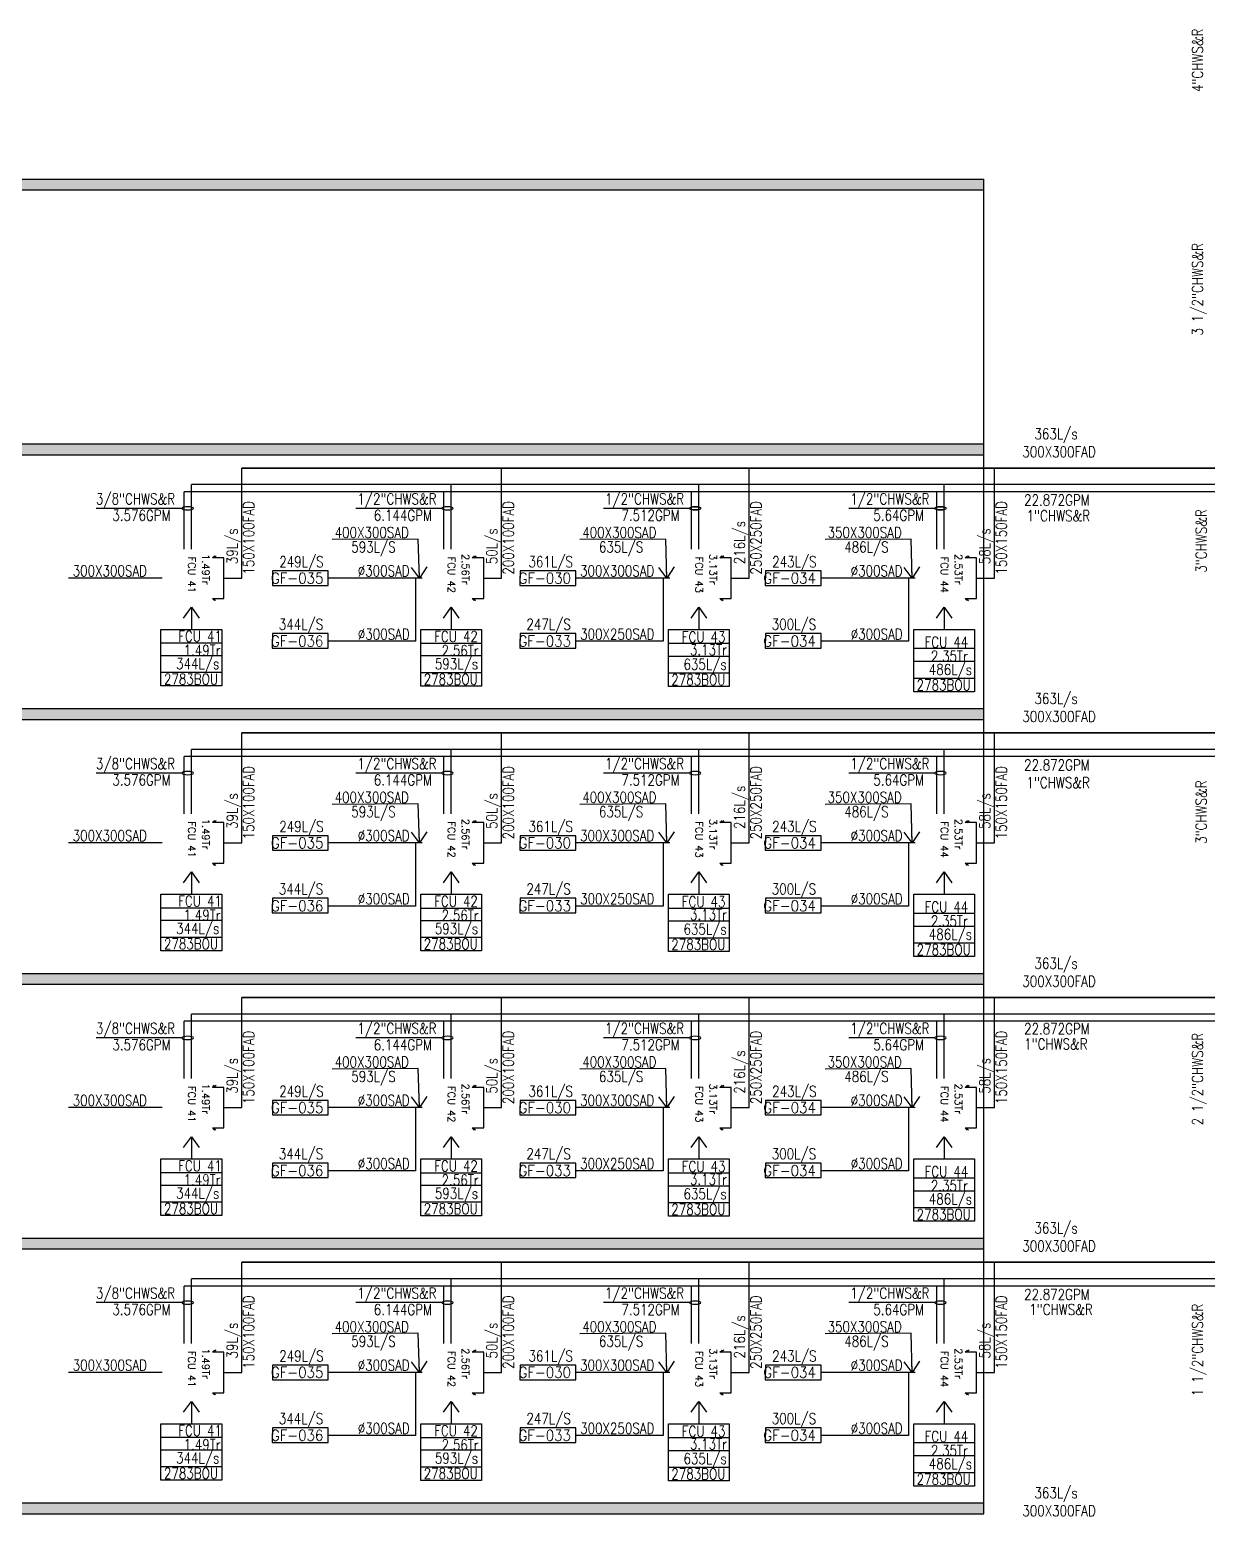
# Model space of a CAD drawing. Header units: millimetres. Extents: x -1288794 to 2153086, y -2701644 to -1428868.
# Drawn here: x 1737927 to 1754159, y -1508270 to -1487777 of the extents above; entities that cross this region are included whole.
import ezdxf

# ---------------------------------------------------------------- set-up
doc = ezdxf.new("R2010")
doc.units = ezdxf.units.MM
doc.header["$LTSCALE"] = 100
for name, color, linetype in [('A-ANNO-TEXT', 8, 'Continuous'), ('A-WALL-FULL', 8, 'Continuous'), ('AC-CHILLED WATER TEXT', 41, 'Continuous'), ('AC-CHR', 60, 'Continuous'), ('AC-CHS', 30, 'Continuous'), ('AC-FAD', 6, 'Continuous'), ('AC-FAD TEXT', 6, 'Continuous'), ('AC-HLTEXT', 100, 'Continuous'), ('AC-SAD', 3, 'Continuous'), ('AC-SAD TEXT', 3, 'Continuous')]:
    doc.layers.add(name, color=color, linetype=linetype)
doc.styles.add('ROMAND', font='romand')
doc.styles.add('ROMANS', font='romans.shx', dxfattribs={"width": 0.8})
doc.styles.add('SIMPLEX', font='simplex.shx', dxfattribs={"width": 0.8})
doc.dimstyles.new('100 of DIM2', dxfattribs={"dimscale": 0, "dimtxt": 200, "dimasz": 150, "dimexe": 75, "dimexo": 200, "dimgap": 75, "dimtad": 1, "dimdec": 0, "dimrnd": 5, "dimzin": 0, "dimdsep": 46, "dimtxsty": 'ROMANS', "dimblk": 'ARCHTICK', "dimcen": 100, "dimclrd": 94, "dimclre": 94, "dimclrt": 2, "dimadec": 0, "dimazin": 0, "dimtfac": 1, "dimtdec": 0, "dimtofl": 0, "dimtmove": 2, "dimatfit": 3, "dimldrblk": 'OPEN90', "dimfxl": 75, "dimtolj": 1, "dimtzin": 0, "dimarcsym": 0})

# ---------------------------------------------------------------- blocks, each defined once
blk = doc.blocks.new('_ArchTick')
at = {"color": 0, "linetype": 'ByBlock', "const_width": 0.15}
blk.add_lwpolyline([(-0.5, -0.5), (0.5, 0.5)], dxfattribs=at)
blk = doc.blocks.new('A$C14952670')
at = {"layer": 'AC-FAD', "linetype": 'ByBlock'}
for p, q in [((29, 136), (0, 105)), ((30, 159), (1, 128)), ((30, 0), (30, 159)), ((589, 0), (30, 0)), ((589, 159), (589, 0)), ((589, 159), (619, 129)), ((589, 144), (619, 114))]:
    blk.add_line(p, q, dxfattribs=at)

msp = doc.modelspace()

# ---------------------------------------------------------------- hatches: boundary and pattern name
at = {"layer": 'A-WALL-FULL', "true_color": 0xf26722}
h = msp.add_hatch(dxfattribs=at)
h.set_pattern_fill('AR-CONC', color=30)
h.set_pattern_definition([(50, (0, 25700), (182.184669, -15.939086), [19.05, -209.55]), (355, (0, 25700), (-35.243421, 191.056845), [15.24, -167.640584]), (100.451445, (15.18, 25698.67), (146.941247, 175.117752), [16.190009, -178.090245]), (46.1842, (0, 25750.8), (271.07904, -42.042328), [28.575, -314.325]), (96.635558, (22.6, 25747.3), (237.404134, 247.426125), [24.285023, -267.135608]), (351.184151, (0, 25750.8), (237.404134, 247.426125), [22.859967, -251.459732]), (21, (25.4, 25738.1), (151.614391, -102.265198), [19.05, -209.55]), (326, (25.4, 25738.1), (61.802028, 184.187966), [15.24, -167.64]), (71.451445, (38.03, 25729.58), (213.416419, 81.922769), [16.190009, -178.089938]), (37.5, (0, 25700), (3.0886033, 84.5550389), [0, -165.608, 0, -170.18, 0, -168.275]), (7.5, (0, 25700), (66.8196625, 100.1805748), [0, -97.028, 0, -161.798, 0, -64.135]), (327.5, (-56.64, 25700), (135.5905952, -5.728744), [0, -63.5, 0, -198.12, 0, -262.89]), (317.5, (-82.04, 25700), (148.1291814, 25.426491), [0, -82.55, 0, -131.572, 0, -186.69])])
h.paths.add_polyline_path([(1751078, -1489835.5), (1723660.6, -1489835.5), (1723660.6, -1489985.5), (1751078, -1489985.5)])
h = msp.add_hatch(dxfattribs=at)
h.set_pattern_fill('AR-CONC', color=30)
h.set_pattern_definition([(50, (0, 22050), (182.184669, -15.939086), [19.05, -209.55]), (355, (0, 22050), (-35.243421, 191.056845), [15.24, -167.640584]), (100.451445, (15.18, 22048.67), (146.941247, 175.117752), [16.190009, -178.090245]), (46.1842, (0, 22100.8), (271.07904, -42.042328), [28.575, -314.325]), (96.635558, (22.6, 22097.3), (237.404134, 247.426125), [24.285023, -267.135608]), (351.184151, (0, 22100.8), (237.404134, 247.426125), [22.859967, -251.459732]), (21, (25.4, 22088.1), (151.614391, -102.265198), [19.05, -209.55]), (326, (25.4, 22088.1), (61.802028, 184.187966), [15.24, -167.64]), (71.451445, (38.03, 22079.58), (213.416419, 81.922769), [16.190009, -178.089938]), (37.5, (0, 22050), (3.0886033, 84.5550389), [0, -165.608, 0, -170.18, 0, -168.275]), (7.5, (0, 22050), (66.8196625, 100.1805748), [0, -97.028, 0, -161.798, 0, -64.135]), (327.5, (-56.64, 22050), (135.5905952, -5.728744), [0, -63.5, 0, -198.12, 0, -262.89]), (317.5, (-82.04, 22050), (148.1291814, 25.426491), [0, -82.55, 0, -131.572, 0, -186.69])])
h.paths.add_polyline_path([(1718990.8, -1493635.5), (1718990.8, -1493485.5), (1704697.8, -1493485.5), (1704697.8, -1493635.5)])
h.paths.add_polyline_path([(1751078, -1493635.5), (1751078, -1493485.5), (1723660.6, -1493485.5), (1723660.6, -1493635.5)])
h.paths.add_polyline_path([(1755218.3, -1493485.5), (1755218.3, -1493635.5), (1770296.5, -1493635.5), (1770296.5, -1493485.5)])
h = msp.add_hatch(dxfattribs=at)
h.set_pattern_fill('AR-CONC', color=30)
h.set_pattern_definition([(50, (0, 18400), (182.184669, -15.939086), [19.05, -209.55]), (355, (0, 18400), (-35.243421, 191.056845), [15.24, -167.640584]), (100.451445, (15.18, 18398.67), (146.941247, 175.117752), [16.190009, -178.090245]), (46.1842, (0, 18450.8), (271.07904, -42.042328), [28.575, -314.325]), (96.635558, (22.6, 18447.3), (237.404134, 247.426125), [24.285023, -267.135608]), (351.184151, (0, 18450.8), (237.404134, 247.426125), [22.859967, -251.459732]), (21, (25.4, 18438.1), (151.614391, -102.265198), [19.05, -209.55]), (326, (25.4, 18438.1), (61.802028, 184.187966), [15.24, -167.64]), (71.451445, (38.03, 18429.58), (213.416419, 81.922769), [16.190009, -178.089938]), (37.5, (0, 18400), (3.0886033, 84.5550389), [0, -165.608, 0, -170.18, 0, -168.275]), (7.5, (0, 18400), (66.8196625, 100.1805748), [0, -97.028, 0, -161.798, 0, -64.135]), (327.5, (-56.64, 18400), (135.5905952, -5.728744), [0, -63.5, 0, -198.12, 0, -262.89]), (317.5, (-82.04, 18400), (148.1291814, 25.426491), [0, -82.55, 0, -131.572, 0, -186.69])])
h.paths.add_polyline_path([(1718990.8, -1497285.5), (1718990.8, -1497135.5), (1704697.8, -1497135.5), (1704697.8, -1497285.5)])
h.paths.add_polyline_path([(1755218.3, -1497135.5), (1755218.3, -1497285.5), (1770296.5, -1497285.5), (1770296.5, -1497135.5)])
h.paths.add_polyline_path([(1751078, -1497285.5), (1751078, -1497135.5), (1723660.6, -1497135.5), (1723660.6, -1497285.5)])
h = msp.add_hatch(dxfattribs=at)
h.set_pattern_fill('AR-CONC', color=30)
h.set_pattern_definition([(50, (0, 14750), (182.184669, -15.939086), [19.05, -209.55]), (355, (0, 14750), (-35.243421, 191.056845), [15.24, -167.640584]), (100.451445, (15.18, 14748.67), (146.941247, 175.117752), [16.190009, -178.090245]), (46.1842, (0, 14800.8), (271.07904, -42.042328), [28.575, -314.325]), (96.635558, (22.6, 14797.3), (237.404134, 247.426125), [24.285023, -267.135608]), (351.184151, (0, 14800.8), (237.404134, 247.426125), [22.859967, -251.459732]), (21, (25.4, 14788.1), (151.614391, -102.265198), [19.05, -209.55]), (326, (25.4, 14788.1), (61.802028, 184.187966), [15.24, -167.64]), (71.451445, (38.03, 14779.58), (213.416419, 81.922769), [16.190009, -178.089938]), (37.5, (0, 14750), (3.0886033, 84.5550389), [0, -165.608, 0, -170.18, 0, -168.275]), (7.5, (0, 14750), (66.8196625, 100.1805748), [0, -97.028, 0, -161.798, 0, -64.135]), (327.5, (-56.64, 14750), (135.5905952, -5.728744), [0, -63.5, 0, -198.12, 0, -262.89]), (317.5, (-82.04, 14750), (148.1291814, 25.426491), [0, -82.55, 0, -131.572, 0, -186.69])])
h.paths.add_polyline_path([(1718990.8, -1500935.5), (1718990.8, -1500785.5), (1704697.8, -1500785.5), (1704697.8, -1500935.5)])
h.paths.add_polyline_path([(1755218.3, -1500785.5), (1755218.3, -1500935.5), (1770296.5, -1500935.5), (1770296.5, -1500785.5)])
h.paths.add_polyline_path([(1751078, -1500935.5), (1751078, -1500785.5), (1723660.6, -1500785.5), (1723660.6, -1500935.5)])
h = msp.add_hatch(dxfattribs=at)
h.set_pattern_fill('AR-CONC', color=30)
h.set_pattern_definition([(50, (0, 11100), (182.184669, -15.939086), [19.05, -209.55]), (355, (0, 11100), (-35.243421, 191.056845), [15.24, -167.640584]), (100.451445, (15.18, 11098.67), (146.941247, 175.117752), [16.190009, -178.090245]), (46.1842, (0, 11150.8), (271.07904, -42.042328), [28.575, -314.325]), (96.635558, (22.6, 11147.3), (237.404134, 247.426125), [24.285023, -267.135608]), (351.184151, (0, 11150.8), (237.404134, 247.426125), [22.859967, -251.459732]), (21, (25.4, 11138.1), (151.614391, -102.265198), [19.05, -209.55]), (326, (25.4, 11138.1), (61.802028, 184.187966), [15.24, -167.64]), (71.451445, (38.03, 11129.58), (213.416419, 81.922769), [16.190009, -178.089938]), (37.5, (0, 11100), (3.0886033, 84.5550389), [0, -165.608, 0, -170.18, 0, -168.275]), (7.5, (0, 11100), (66.8196625, 100.1805748), [0, -97.028, 0, -161.798, 0, -64.135]), (327.5, (-56.64, 11100), (135.5905952, -5.728744), [0, -63.5, 0, -198.12, 0, -262.89]), (317.5, (-82.04, 11100), (148.1291814, 25.426491), [0, -82.55, 0, -131.572, 0, -186.69])])
h.paths.add_polyline_path([(1718990.8, -1504585.5), (1718990.8, -1504435.5), (1704697.8, -1504435.5), (1704697.8, -1504585.5)])
h.paths.add_polyline_path([(1755218.3, -1504435.5), (1755218.3, -1504585.5), (1770296.5, -1504585.5), (1770296.5, -1504435.5)])
h.paths.add_polyline_path([(1751078, -1504585.5), (1751078, -1504435.5), (1723660.6, -1504435.5), (1723660.6, -1504585.5)])
h = msp.add_hatch(dxfattribs=at)
h.set_pattern_fill('AR-CONC', color=30)
h.set_pattern_definition([(50, (0, 7450), (182.184669, -15.939086), [19.05, -209.55]), (355, (0, 7450), (-35.243421, 191.056845), [15.24, -167.640584]), (100.451445, (15.18, 7448.67), (146.941247, 175.117752), [16.190009, -178.090245]), (46.1842, (0, 7500.8), (271.07904, -42.042328), [28.575, -314.325]), (96.635558, (22.6, 7497.3), (237.404134, 247.426125), [24.285023, -267.135608]), (351.184151, (0, 7500.8), (237.404134, 247.426125), [22.859967, -251.459732]), (21, (25.4, 7488.1), (151.614391, -102.265198), [19.05, -209.55]), (326, (25.4, 7488.1), (61.802028, 184.187966), [15.24, -167.64]), (71.451445, (38.03, 7479.58), (213.416419, 81.922769), [16.190009, -178.089938]), (37.5, (0, 7450), (3.0886033, 84.5550389), [0, -165.608, 0, -170.18, 0, -168.275]), (7.5, (0, 7450), (66.8196625, 100.1805748), [0, -97.028, 0, -161.798, 0, -64.135]), (327.5, (-56.64, 7450), (135.5905952, -5.728744), [0, -63.5, 0, -198.12, 0, -262.89]), (317.5, (-82.04, 7450), (148.1291814, 25.426491), [0, -82.55, 0, -131.572, 0, -186.69])])
h.paths.add_polyline_path([(1718990.8, -1508235.5), (1718990.8, -1508085.5), (1704697.8, -1508085.5), (1704697.8, -1508235.5)])
h.paths.add_polyline_path([(1755218.3, -1508085.5), (1755218.3, -1508235.5), (1770296.5, -1508235.5), (1770296.5, -1508085.5)])
h.paths.add_polyline_path([(1751078, -1508235.5), (1751078, -1508085.5), (1723660.6, -1508085.5), (1723660.6, -1508235.5)])

# ---------------------------------------------------------------- linework, layer by layer
at = {"layer": 'A-ANNO-TEXT'}
for points in [[(1742042.3, -1495237.9), (1741272.8, -1495237.9), (1741271.5, -1495438.2), (1742041.1, -1495438.2)], [(1745455.6, -1495237.9), (1744686, -1495237.9), (1744684.7, -1495438.2), (1745454.3, -1495438.2)], [(1748837.4, -1495237.9), (1748067.8, -1495237.9), (1748066.5, -1495438.2), (1748836.1, -1495438.2)], [(1742041.7, -1496101.1), (1741272.2, -1496101.1), (1741270.9, -1496301.5), (1742040.5, -1496301.5)], [(1745455, -1496101.1), (1744685.4, -1496101.1), (1744684.1, -1496301.5), (1745453.7, -1496301.5)], [(1748836.8, -1496101.1), (1748067.2, -1496101.1), (1748065.9, -1496301.5), (1748835.5, -1496301.5)], [(1742042.3, -1498887.9), (1741272.8, -1498887.9), (1741271.5, -1499088.2), (1742041.1, -1499088.2)], [(1745455.6, -1498887.9), (1744686, -1498887.9), (1744684.7, -1499088.2), (1745454.3, -1499088.2)], [(1748837.4, -1498887.9), (1748067.8, -1498887.9), (1748066.5, -1499088.2), (1748836.1, -1499088.2)], [(1742041.7, -1499751.1), (1741272.2, -1499751.1), (1741270.9, -1499951.5), (1742040.5, -1499951.5)], [(1745455, -1499751.1), (1744685.4, -1499751.1), (1744684.1, -1499951.5), (1745453.7, -1499951.5)], [(1748836.8, -1499751.1), (1748067.2, -1499751.1), (1748065.9, -1499951.5), (1748835.5, -1499951.5)], [(1742042.3, -1502537.9), (1741272.8, -1502537.9), (1741271.5, -1502738.2), (1742041.1, -1502738.2)], [(1745455.6, -1502537.9), (1744686, -1502537.9), (1744684.7, -1502738.2), (1745454.3, -1502738.2)], [(1748837.4, -1502537.9), (1748067.8, -1502537.9), (1748066.5, -1502738.2), (1748836.1, -1502738.2)], [(1742041.7, -1503401.1), (1741272.2, -1503401.1), (1741270.9, -1503601.5), (1742040.5, -1503601.5)], [(1745455, -1503401.1), (1744685.4, -1503401.1), (1744684.1, -1503601.5), (1745453.7, -1503601.5)], [(1748836.8, -1503401.1), (1748067.2, -1503401.1), (1748065.9, -1503601.5), (1748835.5, -1503601.5)], [(1742042.3, -1506187.9), (1741272.8, -1506187.9), (1741271.5, -1506388.2), (1742041.1, -1506388.2)], [(1745455.6, -1506187.9), (1744686, -1506187.9), (1744684.7, -1506388.2), (1745454.3, -1506388.2)], [(1748837.4, -1506187.9), (1748067.8, -1506187.9), (1748066.5, -1506388.2), (1748836.1, -1506388.2)], [(1742041.7, -1507051.1), (1741272.2, -1507051.1), (1741270.9, -1507251.5), (1742040.5, -1507251.5)], [(1745455, -1507051.1), (1744685.4, -1507051.1), (1744684.1, -1507251.5), (1745453.7, -1507251.5)], [(1748836.8, -1507051.1), (1748067.2, -1507051.1), (1748065.9, -1507251.5), (1748835.5, -1507251.5)]]:
    msp.add_lwpolyline(points, close=True, dxfattribs=at)
at = {"layer": 'A-WALL-FULL'}
for p, q in [((1723660.6, -1489835.5), (1751078, -1489835.5)), ((1751078, -1508235.5), (1751078, -1489835.5)), ((1723660.6, -1489985.5), (1751078, -1489985.5)), ((1723660.6, -1493485.5), (1751078, -1493485.5)), ((1723660.6, -1493635.5), (1751078, -1493635.5)), ((1723660.6, -1497135.5), (1751078, -1497135.5)), ((1723660.6, -1497285.5), (1751078, -1497285.5)), ((1723660.6, -1500785.5), (1751078, -1500785.5)), ((1723660.6, -1500935.5), (1751078, -1500935.5)), ((1723660.6, -1504435.5), (1751078, -1504435.5)), ((1723660.6, -1504585.5), (1751078, -1504585.5)), ((1723660.6, -1508085.5), (1751078, -1508085.5)), ((1723660.6, -1508235.5), (1751078, -1508235.5))]:
    msp.add_line(p, q, dxfattribs=at)
at = {"layer": 'AC-CHILLED WATER TEXT'}
for p, q in [((1740025.5, -1494375.3), (1738843.7, -1494375.3)), ((1743606.3, -1494375.3), (1742424.4, -1494375.3)), ((1747019.5, -1494375.3), (1745837.7, -1494375.3)), ((1750401.3, -1494375.3), (1749219.5, -1494375.3)), ((1740025.5, -1498025.3), (1738843.7, -1498025.3)), ((1743606.3, -1498025.3), (1742424.4, -1498025.3)), ((1747019.5, -1498025.3), (1745837.7, -1498025.3)), ((1750401.3, -1498025.3), (1749219.5, -1498025.3)), ((1740025.5, -1501675.3), (1738843.7, -1501675.3)), ((1743606.3, -1501675.3), (1742424.4, -1501675.3)), ((1747019.5, -1501675.3), (1745837.7, -1501675.3)), ((1750401.3, -1501675.3), (1749219.5, -1501675.3)), ((1740025.5, -1505325.3), (1738843.7, -1505325.3)), ((1743606.3, -1505325.3), (1742424.4, -1505325.3)), ((1747019.5, -1505325.3), (1745837.7, -1505325.3)), ((1750401.3, -1505325.3), (1749219.5, -1505325.3))]:
    msp.add_line(p, q, dxfattribs=at)
at = {"layer": 'AC-CHILLED WATER TEXT', "extrusion": (0, 0, -1)}
for centre in [(1740105.1, -1494375.3), (1743685.8, -1494375.3), (1747099.1, -1494375.3), (1750480.9, -1494375.3), (1740105.1, -1498025.3), (1743685.8, -1498025.3), (1747099.1, -1498025.3), (1750480.9, -1498025.3), (1740105.1, -1501675.3), (1743685.8, -1501675.3), (1747099.1, -1501675.3), (1750480.9, -1501675.3), (1740105.1, -1505325.3), (1743685.8, -1505325.3), (1747099.1, -1505325.3), (1750480.9, -1505325.3)]:
    msp.add_ellipse(centre, major_axis=(-79.6, 0), ratio=0.2791271, dxfattribs=at)
for centre, start_param, end_param in [((1747099.1, -1494375.3), 0, 0.885579), ((1747099.1, -1494375.3), 5.3976064, 6.2831853), ((1747099.1, -1494375.3), 0.885579, 2.2442932), ((1747099.1, -1494375.3), 4.0388921, 5.3976064), ((1747099.1, -1494375.3), 2.2442932, 4.0388921), ((1750480.9, -1494375.3), 0, 0.885579), ((1750480.9, -1494375.3), 5.3976064, 6.2831853), ((1750480.9, -1494375.3), 0.885579, 2.2442932), ((1750480.9, -1494375.3), 4.0388921, 5.3976064), ((1750480.9, -1494375.3), 2.2442932, 4.0388921)]:
    msp.add_ellipse(centre, major_axis=(-79.6, 0), ratio=0.2791271, start_param=start_param, end_param=end_param, dxfattribs=at)
at = {"layer": 'AC-CHR'}
for p, q in [((1768502.1, -1494146.8), (1740054.7, -1494146.8)), ((1740054.7, -1494937.2), (1740054.7, -1494146.8)), ((1743635.5, -1494937.2), (1743635.5, -1494146.8)), ((1747048.7, -1494937.2), (1747048.7, -1494146.8)), ((1750430.5, -1494937.2), (1750430.5, -1494146.8)), ((1768502.1, -1497796.8), (1740054.7, -1497796.8)), ((1740054.7, -1498587.2), (1740054.7, -1497796.8)), ((1743635.5, -1498587.2), (1743635.5, -1497796.8)), ((1747048.7, -1498587.2), (1747048.7, -1497796.8)), ((1750430.5, -1498587.2), (1750430.5, -1497796.8)), ((1768502.1, -1501446.8), (1740054.7, -1501446.8)), ((1740054.7, -1502237.2), (1740054.7, -1501446.8)), ((1743635.5, -1502237.2), (1743635.5, -1501446.8)), ((1747048.7, -1502237.2), (1747048.7, -1501446.8)), ((1750430.5, -1502237.2), (1750430.5, -1501446.8)), ((1768502.1, -1505096.8), (1740054.7, -1505096.8)), ((1740054.7, -1505887.2), (1740054.7, -1505096.8)), ((1743635.5, -1505887.2), (1743635.5, -1505096.8)), ((1747048.7, -1505887.2), (1747048.7, -1505096.8)), ((1750430.5, -1505887.2), (1750430.5, -1505096.8))]:
    msp.add_line(p, q, dxfattribs=at)
at = {"layer": 'AC-CHS'}
for p, q in [((1768602.1, -1494048.1), (1740154.7, -1494048.1)), ((1740154.7, -1494937.2), (1740154.7, -1494048.1)), ((1743735.5, -1494937.2), (1743735.5, -1494048.1)), ((1747148.7, -1494937.2), (1747148.7, -1494048.1)), ((1750530.5, -1494937.2), (1750530.5, -1494048.1)), ((1768602.1, -1497698.1), (1740154.7, -1497698.1)), ((1740154.7, -1498587.2), (1740154.7, -1497698.1)), ((1743735.5, -1498587.2), (1743735.5, -1497698.1)), ((1747148.7, -1498587.2), (1747148.7, -1497698.1)), ((1750530.5, -1498587.2), (1750530.5, -1497698.1)), ((1768602.1, -1501348.1), (1740154.7, -1501348.1)), ((1740154.7, -1502237.2), (1740154.7, -1501348.1)), ((1743735.5, -1502237.2), (1743735.5, -1501348.1)), ((1747148.7, -1502237.2), (1747148.7, -1501348.1)), ((1750530.5, -1502237.2), (1750530.5, -1501348.1)), ((1768602.1, -1504998.1), (1740154.7, -1504998.1)), ((1740154.7, -1505887.2), (1740154.7, -1504998.1)), ((1743735.5, -1505887.2), (1743735.5, -1504998.1)), ((1747148.7, -1505887.2), (1747148.7, -1504998.1)), ((1750530.5, -1505887.2), (1750530.5, -1504998.1))]:
    msp.add_line(p, q, dxfattribs=at)
at = {"layer": 'AC-FAD'}
for p, q in [((1754843.3, -1493819.5), (1740849.2, -1493819.5)), ((1740849.2, -1495337.2), (1740849.2, -1493819.5)), ((1740849.2, -1493819.5), (1754343.3, -1493819.5)), ((1744430, -1495337.2), (1744430, -1493819.5)), ((1747843.2, -1495337.2), (1747843.2, -1493819.5)), ((1751225, -1495337.2), (1751225, -1493819.5)), ((1740604, -1495337.2), (1740849.2, -1495337.2)), ((1744184.7, -1495337.2), (1744430, -1495337.2)), ((1747598, -1495337.2), (1747843.2, -1495337.2)), ((1750979.8, -1495337.2), (1751225, -1495337.2)), ((1754843.3, -1497469.5), (1740849.2, -1497469.5)), ((1740849.2, -1498987.2), (1740849.2, -1497469.5)), ((1740849.2, -1497469.5), (1754393.3, -1497469.5)), ((1744430, -1498987.2), (1744430, -1497469.5)), ((1747843.2, -1498987.2), (1747843.2, -1497469.5)), ((1751225, -1498987.2), (1751225, -1497469.5)), ((1740604, -1498987.2), (1740849.2, -1498987.2)), ((1744184.7, -1498987.2), (1744430, -1498987.2)), ((1747598, -1498987.2), (1747843.2, -1498987.2)), ((1750979.8, -1498987.2), (1751225, -1498987.2)), ((1754843.3, -1501119.5), (1740849.2, -1501119.5)), ((1740849.2, -1502637.2), (1740849.2, -1501119.5)), ((1740849.2, -1501119.5), (1754443.3, -1501119.5)), ((1744430, -1502637.2), (1744430, -1501119.5)), ((1747843.2, -1502637.2), (1747843.2, -1501119.5)), ((1751225, -1502637.2), (1751225, -1501119.5)), ((1740604, -1502637.2), (1740849.2, -1502637.2)), ((1744184.7, -1502637.2), (1744430, -1502637.2)), ((1747598, -1502637.2), (1747843.2, -1502637.2)), ((1750979.8, -1502637.2), (1751225, -1502637.2)), ((1754843.3, -1504769.5), (1740849.2, -1504769.5)), ((1740849.2, -1506287.2), (1740849.2, -1504769.5)), ((1740849.2, -1504769.5), (1754513.3, -1504769.5)), ((1744430, -1506287.2), (1744430, -1504769.5)), ((1747843.2, -1506287.2), (1747843.2, -1504769.5)), ((1751225, -1506287.2), (1751225, -1504769.5)), ((1740604, -1506287.2), (1740849.2, -1506287.2)), ((1744184.7, -1506287.2), (1744430, -1506287.2)), ((1747598, -1506287.2), (1747843.2, -1506287.2)), ((1750979.8, -1506287.2), (1751225, -1506287.2))]:
    msp.add_line(p, q, dxfattribs=at)
at = {"layer": 'AC-FAD', "linetype": 'ByBlock'}
for p, q in [((1747438.8, -1495057.8), (1747469.7, -1495028.7)), ((1747438.8, -1495057.8), (1747469.7, -1495028.7)), ((1747438.8, -1495057.8), (1747469.7, -1495028.7)), ((1747438.8, -1495057.8), (1747469.7, -1495028.7)), ((1747438.8, -1495057.8), (1747469.7, -1495028.7)), ((1747438.8, -1495057.8), (1747469.7, -1495028.7)), ((1747438.8, -1495057.8), (1747469.7, -1495028.7)), ((1747598, -1495057.8), (1747438.8, -1495057.8)), ((1747598, -1495057.8), (1747438.8, -1495057.8)), ((1747598, -1495057.8), (1747438.8, -1495057.8)), ((1747598, -1495057.8), (1747438.8, -1495057.8)), ((1747598, -1495057.8), (1747438.8, -1495057.8)), ((1747598, -1495057.8), (1747438.8, -1495057.8)), ((1747598, -1495057.8), (1747438.8, -1495057.8)), ((1747461.7, -1495056.8), (1747492.7, -1495027.7)), ((1747461.7, -1495056.8), (1747492.7, -1495027.7)), ((1747461.7, -1495056.8), (1747492.7, -1495027.7)), ((1747461.7, -1495056.8), (1747492.7, -1495027.7)), ((1747461.7, -1495056.8), (1747492.7, -1495027.7)), ((1747461.7, -1495056.8), (1747492.7, -1495027.7)), ((1747461.7, -1495056.8), (1747492.7, -1495027.7)), ((1747598, -1495616.7), (1747598, -1495057.8)), ((1747598, -1495616.7), (1747598, -1495057.8)), ((1747598, -1495616.7), (1747598, -1495057.8)), ((1747598, -1495616.7), (1747598, -1495057.8)), ((1747598, -1495616.7), (1747598, -1495057.8)), ((1747598, -1495616.7), (1747598, -1495057.8)), ((1747598, -1495616.7), (1747598, -1495057.8)), ((1747438.8, -1495616.7), (1747598, -1495616.7)), ((1747438.8, -1495616.7), (1747468.8, -1495646.7)), ((1747438.8, -1495616.7), (1747598, -1495616.7)), ((1747438.8, -1495616.7), (1747468.8, -1495646.7)), ((1747438.8, -1495616.7), (1747598, -1495616.7)), ((1747438.8, -1495616.7), (1747468.8, -1495646.7)), ((1747438.8, -1495616.7), (1747598, -1495616.7)), ((1747438.8, -1495616.7), (1747468.8, -1495646.7)), ((1747438.8, -1495616.7), (1747598, -1495616.7)), ((1747438.8, -1495616.7), (1747468.8, -1495646.7)), ((1747438.8, -1495616.7), (1747598, -1495616.7)), ((1747438.8, -1495616.7), (1747468.8, -1495646.7)), ((1747438.8, -1495616.7), (1747598, -1495616.7)), ((1747438.8, -1495616.7), (1747468.8, -1495646.7)), ((1747453.8, -1495616.7), (1747483.8, -1495646.7)), ((1747453.8, -1495616.7), (1747483.8, -1495646.7)), ((1747453.8, -1495616.7), (1747483.8, -1495646.7)), ((1747453.8, -1495616.7), (1747483.8, -1495646.7)), ((1747453.8, -1495616.7), (1747483.8, -1495646.7)), ((1747453.8, -1495616.7), (1747483.8, -1495646.7)), ((1747453.8, -1495616.7), (1747483.8, -1495646.7))]:
    msp.add_line(p, q, dxfattribs=at)
at = {"layer": 'AC-SAD'}
for p, q in [((1739754.7, -1495337.2), (1738460.9, -1495337.2)), ((1743335.5, -1495337.2), (1742041.7, -1495337.2)), ((1743244, -1495337.2), (1743244, -1496207.8)), ((1746748.7, -1495337.2), (1745454.9, -1495337.2)), ((1746657.3, -1495337.2), (1746657.3, -1496207.8)), ((1750130.5, -1495337.2), (1748836.7, -1495337.2)), ((1750039.1, -1495337.2), (1750039.1, -1496207.8)), ((1743244, -1496207.8), (1742041.1, -1496207.8)), ((1746657.3, -1496207.8), (1745454.3, -1496207.8)), ((1750039.1, -1496207.8), (1748836.1, -1496207.8)), ((1739754.7, -1498987.2), (1738460.9, -1498987.2)), ((1743335.5, -1498987.2), (1742041.7, -1498987.2)), ((1743244, -1498987.2), (1743244, -1499857.8)), ((1746748.7, -1498987.2), (1745454.9, -1498987.2)), ((1746657.3, -1498987.2), (1746657.3, -1499857.8)), ((1750130.5, -1498987.2), (1748836.7, -1498987.2)), ((1750039.1, -1498987.2), (1750039.1, -1499857.8)), ((1743244, -1499857.8), (1742041.1, -1499857.8)), ((1746657.3, -1499857.8), (1745454.3, -1499857.8)), ((1750039.1, -1499857.8), (1748836.1, -1499857.8)), ((1739754.7, -1502637.2), (1738460.9, -1502637.2)), ((1743335.5, -1502637.2), (1742041.7, -1502637.2)), ((1743244, -1502637.2), (1743244, -1503507.8)), ((1746748.7, -1502637.2), (1745454.9, -1502637.2)), ((1746657.3, -1502637.2), (1746657.3, -1503507.8)), ((1750130.5, -1502637.2), (1748836.7, -1502637.2)), ((1750039.1, -1502637.2), (1750039.1, -1503507.8)), ((1743244, -1503507.8), (1742041.1, -1503507.8)), ((1746657.3, -1503507.8), (1745454.3, -1503507.8)), ((1750039.1, -1503507.8), (1748836.1, -1503507.8)), ((1739754.7, -1506287.2), (1738460.9, -1506287.2)), ((1743335.5, -1506287.2), (1742041.7, -1506287.2)), ((1743244, -1506287.2), (1743244, -1507157.8)), ((1746748.7, -1506287.2), (1745454.9, -1506287.2)), ((1746657.3, -1506287.2), (1746657.3, -1507157.8)), ((1750130.5, -1506287.2), (1748836.7, -1506287.2)), ((1750039.1, -1506287.2), (1750039.1, -1507157.8)), ((1743244, -1507157.8), (1742041.1, -1507157.8)), ((1746657.3, -1507157.8), (1745454.3, -1507157.8)), ((1750039.1, -1507157.8), (1748836.1, -1507157.8))]:
    msp.add_line(p, q, dxfattribs=at)
at = {"layer": 'AC-SAD TEXT'}
for p, q in [((1740573.3, -1496234.8), (1739736.2, -1496234.8)), ((1744154, -1496239.5), (1743316.9, -1496239.5)), ((1747567.3, -1496240.1), (1746730.2, -1496240.1)), ((1740573.3, -1496408.5), (1739736.2, -1496408.5)), ((1744154, -1496410.6), (1743316.9, -1496410.6)), ((1747567.3, -1496417.4), (1746730.2, -1496417.4)), ((1750949.1, -1496308.9), (1750112, -1496308.9)), ((1740573.3, -1496639.7), (1739736.2, -1496639.7)), ((1744154, -1496641.8), (1743316.9, -1496641.8)), ((1747567.3, -1496648.6), (1746730.2, -1496648.6)), ((1750949.1, -1496488.7), (1750112, -1496488.7)), ((1750949.1, -1496719.9), (1750112, -1496719.9)), ((1740573.3, -1499884.8), (1739736.2, -1499884.8)), ((1744154, -1499889.5), (1743316.9, -1499889.5)), ((1747567.3, -1499890.1), (1746730.2, -1499890.1)), ((1740573.3, -1500058.5), (1739736.2, -1500058.5)), ((1744154, -1500060.6), (1743316.9, -1500060.6)), ((1747567.3, -1500067.4), (1746730.2, -1500067.4)), ((1750949.1, -1499958.9), (1750112, -1499958.9)), ((1750949.1, -1500138.7), (1750112, -1500138.7)), ((1740573.3, -1500289.7), (1739736.2, -1500289.7)), ((1744154, -1500291.8), (1743316.9, -1500291.8)), ((1747567.3, -1500298.6), (1746730.2, -1500298.6)), ((1750949.1, -1500369.9), (1750112, -1500369.9)), ((1740573.3, -1503534.8), (1739736.2, -1503534.8)), ((1744154, -1503539.5), (1743316.9, -1503539.5)), ((1747567.3, -1503540.1), (1746730.2, -1503540.1)), ((1750949.1, -1503608.9), (1750112, -1503608.9)), ((1740573.3, -1503708.5), (1739736.2, -1503708.5)), ((1744154, -1503710.6), (1743316.9, -1503710.6)), ((1747567.3, -1503717.4), (1746730.2, -1503717.4)), ((1750949.1, -1503788.7), (1750112, -1503788.7)), ((1740573.3, -1503939.7), (1739736.2, -1503939.7)), ((1744154, -1503941.8), (1743316.9, -1503941.8)), ((1747567.3, -1503948.6), (1746730.2, -1503948.6)), ((1750949.1, -1504019.9), (1750112, -1504019.9)), ((1740573.3, -1507184.8), (1739736.2, -1507184.8)), ((1744154, -1507189.5), (1743316.9, -1507189.5)), ((1747567.3, -1507190.1), (1746730.2, -1507190.1)), ((1750949.1, -1507258.9), (1750112, -1507258.9)), ((1740573.3, -1507358.5), (1739736.2, -1507358.5)), ((1744154, -1507360.6), (1743316.9, -1507360.6)), ((1747567.3, -1507367.4), (1746730.2, -1507367.4)), ((1750949.1, -1507438.7), (1750112, -1507438.7)), ((1740573.3, -1507589.7), (1739736.2, -1507589.7)), ((1744154, -1507591.8), (1743316.9, -1507591.8)), ((1747567.3, -1507598.6), (1746730.2, -1507598.6)), ((1750949.1, -1507669.9), (1750112, -1507669.9))]:
    msp.add_line(p, q, dxfattribs=at)
for points in [[(1740573.3, -1496824.2), (1739736.2, -1496824.2), (1739736.2, -1496044.9), (1740573.3, -1496044.9)], [(1744154, -1496826.3), (1743316.9, -1496826.3), (1743316.9, -1496044.9), (1744154, -1496044.9)], [(1747567.3, -1496833.1), (1746730.2, -1496833.1), (1746730.2, -1496044.9), (1747567.3, -1496044.9)], [(1750949.1, -1496904.4), (1750112, -1496904.4), (1750112, -1496044.9), (1750949.1, -1496044.9)], [(1740573.3, -1500474.2), (1739736.2, -1500474.2), (1739736.2, -1499694.9), (1740573.3, -1499694.9)], [(1744154, -1500476.3), (1743316.9, -1500476.3), (1743316.9, -1499694.9), (1744154, -1499694.9)], [(1747567.3, -1500483.1), (1746730.2, -1500483.1), (1746730.2, -1499694.9), (1747567.3, -1499694.9)], [(1750949.1, -1500554.4), (1750112, -1500554.4), (1750112, -1499694.9), (1750949.1, -1499694.9)], [(1740573.3, -1504124.2), (1739736.2, -1504124.2), (1739736.2, -1503344.9), (1740573.3, -1503344.9)], [(1744154, -1504126.3), (1743316.9, -1504126.3), (1743316.9, -1503344.9), (1744154, -1503344.9)], [(1747567.3, -1504133.1), (1746730.2, -1504133.1), (1746730.2, -1503344.9), (1747567.3, -1503344.9)], [(1750949.1, -1504204.4), (1750112, -1504204.4), (1750112, -1503344.9), (1750949.1, -1503344.9)], [(1740573.3, -1507774.2), (1739736.2, -1507774.2), (1739736.2, -1506994.9), (1740573.3, -1506994.9)], [(1744154, -1507776.3), (1743316.9, -1507776.3), (1743316.9, -1506994.9), (1744154, -1506994.9)], [(1747567.3, -1507783.1), (1746730.2, -1507783.1), (1746730.2, -1506994.9), (1747567.3, -1506994.9)], [(1750949.1, -1507854.4), (1750112, -1507854.4), (1750112, -1506994.9), (1750949.1, -1506994.9)]]:
    msp.add_lwpolyline(points, close=True, dxfattribs=at)

# ---------------------------------------------------------------- block references
at = {"layer": 'AC-FAD', "xscale": -1, "rotation": 90}
for p in [(1740604, -1495027.7), (1744184.7, -1495027.7), (1747598, -1495027.7), (1750979.8, -1495027.7), (1740604, -1498677.7), (1744184.7, -1498677.7), (1747598, -1498677.7), (1750979.8, -1498677.7), (1740604, -1502327.7), (1744184.7, -1502327.7), (1747598, -1502327.7), (1750979.8, -1502327.7), (1740604, -1505977.7), (1744184.7, -1505977.7), (1747598, -1505977.7), (1750979.8, -1505977.7)]:
    msp.add_blockref('A$C14952670', p, dxfattribs=at)

# ---------------------------------------------------------------- texts
at = {"layer": 'A-ANNO-TEXT', "style": 'ROMANS', "width": 0.9}
for s, p in [('GF-035', (1741251.8, -1495412.2)), ('GF-030', (1744665, -1495412.2)), ('GF-034', (1748040.4, -1495412.2)), ('GF-036', (1741251, -1496280)), ('GF-033', (1744664.2, -1496280)), ('GF-034', (1748039.6, -1496280)), ('GF-035', (1741251.8, -1499062.2)), ('GF-030', (1744665, -1499062.2)), ('GF-034', (1748040.4, -1499062.2)), ('GF-036', (1741251, -1499930)), ('GF-033', (1744664.2, -1499930)), ('GF-034', (1748039.6, -1499930)), ('GF-035', (1741251.8, -1502712.2)), ('GF-030', (1744665, -1502712.2)), ('GF-034', (1748040.4, -1502712.2)), ('GF-036', (1741251, -1503580)), ('GF-033', (1744664.2, -1503580)), ('GF-034', (1748039.6, -1503580)), ('GF-035', (1741251.8, -1506362.2)), ('GF-030', (1744665, -1506362.2)), ('GF-034', (1748040.4, -1506362.2)), ('GF-036', (1741251, -1507230)), ('GF-033', (1744664.2, -1507230)), ('GF-034', (1748039.6, -1507230))]:
    msp.add_text(s, height=150, rotation=360, dxfattribs=at).set_placement(p)
at = {"layer": 'AC-CHILLED WATER TEXT', "style": 'SIMPLEX', "width": 0.8}
for s, p in [('4"CHWS&R', (1754099.4, -1488635.6)), ('3 1/2"CHWS&R', (1754099.4, -1491993.3)), ('3"CHWS&R', (1754149.4, -1495261.9)), ('3"CHWS&R', (1754149.4, -1499000.8)), ('2 1/2"CHWS&R', (1754099.4, -1502882)), ('1 1/2"CHWS&R', (1754099.4, -1506615.6))]:
    msp.add_text(s, height=150, rotation=90, dxfattribs=at).set_placement(p)
for s, p in [('3/8"CHWS&R', (1738839.9, -1494319.8)), ('1/2"CHWS&R', (1742443.5, -1494319.8)), ('1/2"CHWS&R', (1745856.7, -1494319.8)), ('1/2"CHWS&R', (1749238.5, -1494319.8)), ('22.872GPM', (1751634.1, -1494336.2)), ('3.576GPM', (1739065.9, -1494545.8)), ('6.144GPM', (1742669.5, -1494545.8)), ('7.512GPM', (1746082.8, -1494545.8)), ('5.64GPM', (1749556, -1494545.8)), ('1"CHWS&R', (1751669.4, -1494552.3)), ('3/8"CHWS&R', (1738839.9, -1497969.8)), ('1/2"CHWS&R', (1742443.5, -1497969.8)), ('1/2"CHWS&R', (1745856.7, -1497969.8)), ('1/2"CHWS&R', (1749238.5, -1497969.8)), ('22.872GPM', (1751634.1, -1497987.8)), ('3.576GPM', (1739065.9, -1498195.8)), ('6.144GPM', (1742669.5, -1498195.8)), ('7.512GPM', (1746082.8, -1498195.8)), ('5.64GPM', (1749556, -1498195.8)), ('1"CHWS&R', (1751666.4, -1498231.2)), ('3/8"CHWS&R', (1738839.9, -1501619.8)), ('1/2"CHWS&R', (1742443.5, -1501619.8)), ('1/2"CHWS&R', (1745856.7, -1501619.8)), ('1/2"CHWS&R', (1749238.5, -1501619.8)), ('22.872GPM', (1751634.1, -1501624.4)), ('3.576GPM', (1739065.9, -1501845.8)), ('6.144GPM', (1742669.5, -1501845.8)), ('7.512GPM', (1746082.8, -1501845.8)), ('5.64GPM', (1749556, -1501845.8)), ('1"CHWS&R', (1751635.5, -1501834.2)), ('3/8"CHWS&R', (1738839.9, -1505269.8)), ('1/2"CHWS&R', (1742443.5, -1505269.8)), ('1/2"CHWS&R', (1745856.7, -1505269.8)), ('1/2"CHWS&R', (1749238.5, -1505269.8)), ('22.872GPM', (1751634.1, -1505287.7)), ('3.576GPM', (1739065.9, -1505495.8)), ('6.144GPM', (1742669.5, -1505495.8)), ('7.512GPM', (1746082.8, -1505495.8)), ('5.64GPM', (1749556, -1505495.8)), ('1"CHWS&R', (1751706, -1505494.6))]:
    msp.add_text(s, height=150, dxfattribs=at).set_placement(p)
at = {"layer": 'AC-FAD TEXT', "style": 'SIMPLEX', "width": 0.8}
for s, p in [('363L/s', (1751777, -1493422.1)), ('300X300FAD', (1751609.7, -1493670.5)), ('363L/s', (1751777, -1497072.1)), ('300X300FAD', (1751609.7, -1497320.5)), ('363L/s', (1751777, -1500722.1)), ('300X300FAD', (1751609.7, -1500970.5)), ('363L/s', (1751777, -1504372.1)), ('300X300FAD', (1751609.7, -1504620.5)), ('363L/s', (1751777, -1508022.1)), ('300X300FAD', (1751609.7, -1508270.5))]:
    msp.add_text(s, height=150, dxfattribs=at).set_placement(p)
for s, p in [('150X100FAD', (1741019.2, -1495288.7)), ('200X100FAD', (1744600, -1495288.7)), ('250X250FAD', (1748013.2, -1495288.7)), ('150X150FAD', (1751395, -1495288.7)), ('216L/s', (1747785.8, -1495145.6)), ('39L/s', (1740791.8, -1495145.6)), ('50L/s', (1744372.5, -1495145.6)), ('58L/s', (1751167.6, -1495145.6)), ('150X100FAD', (1741019.2, -1498938.7)), ('200X100FAD', (1744600, -1498938.7)), ('250X250FAD', (1748013.2, -1498938.7)), ('150X150FAD', (1751395, -1498938.7)), ('216L/s', (1747785.8, -1498795.6)), ('39L/s', (1740791.8, -1498795.6)), ('50L/s', (1744372.5, -1498795.6)), ('58L/s', (1751167.6, -1498795.6)), ('150X100FAD', (1741019.2, -1502588.7)), ('200X100FAD', (1744600, -1502588.7)), ('250X250FAD', (1748013.2, -1502588.7)), ('150X150FAD', (1751395, -1502588.7)), ('39L/s', (1740791.8, -1502445.6)), ('50L/s', (1744372.5, -1502445.6)), ('216L/s', (1747785.8, -1502445.6)), ('58L/s', (1751167.6, -1502445.6)), ('150X100FAD', (1741019.2, -1506238.7)), ('200X100FAD', (1744600, -1506238.7)), ('250X250FAD', (1748013.2, -1506238.7)), ('150X150FAD', (1751395, -1506238.7)), ('39L/s', (1740791.8, -1506095.6)), ('50L/s', (1744372.5, -1506095.6)), ('216L/s', (1747785.8, -1506095.6)), ('58L/s', (1751167.6, -1506095.6))]:
    msp.add_text(s, height=150, rotation=90, dxfattribs=at).set_placement(p)
at = {"layer": 'AC-HLTEXT', "style": 'ROMAND'}
for s, p in [('FCU 41', (1740111.6, -1495039.7)), ('1.49Tr', (1740304.7, -1495004.6)), ('FCU 42', (1743692.4, -1495039.7)), ('2.56Tr', (1743885.5, -1495004.6)), ('FCU 43', (1747105.6, -1495039.7)), ('3.13Tr', (1747298.7, -1495004.6)), ('FCU 44', (1750487.4, -1495039.7)), ('2.53Tr', (1750680.5, -1495004.6)), ('1.49Tr', (1740304.7, -1498654.6)), ('2.56Tr', (1743885.5, -1498654.6)), ('3.13Tr', (1747298.7, -1498654.6)), ('2.53Tr', (1750680.5, -1498654.6)), ('FCU 41', (1740111.6, -1498689.7)), ('FCU 42', (1743692.4, -1498689.7)), ('FCU 43', (1747105.6, -1498689.7)), ('FCU 44', (1750487.4, -1498689.7)), ('FCU 41', (1740111.6, -1502339.7)), ('1.49Tr', (1740304.7, -1502304.6)), ('FCU 42', (1743692.4, -1502339.7)), ('2.56Tr', (1743885.5, -1502304.6)), ('FCU 43', (1747105.6, -1502339.7)), ('3.13Tr', (1747298.7, -1502304.6)), ('FCU 44', (1750487.4, -1502339.7)), ('2.53Tr', (1750680.5, -1502304.6)), ('FCU 41', (1740111.6, -1505989.7)), ('1.49Tr', (1740304.7, -1505954.6)), ('FCU 42', (1743692.4, -1505989.7)), ('2.56Tr', (1743885.5, -1505954.6)), ('FCU 43', (1747105.6, -1505989.7)), ('3.13Tr', (1747298.7, -1505954.6)), ('FCU 44', (1750487.4, -1505989.7)), ('2.53Tr', (1750680.5, -1505954.6))]:
    msp.add_text(s, height=100, rotation=270, dxfattribs=at).set_placement(p)
at = {"layer": 'AC-SAD TEXT', "style": 'SIMPLEX', "width": 0.8}
for s, p in [('400X300SAD', (1742129.8, -1494783.4)), ('593L/S', (1742359.8, -1494983)), ('400X300SAD', (1745543, -1494783.4)), ('635L/S', (1745773.1, -1494983)), ('350X300SAD', (1748924.8, -1494783.4)), ('486L/S', (1749154.9, -1494983)), ('249L/S', (1741366.3, -1495186.4)), ('361L/S', (1744802.4, -1495186.4)), ('243L/S', (1748161.4, -1495186.4)), ('300X300SAD', (1738519.1, -1495312.4)), ('%%C300SAD', (1742448.4, -1495312.4)), ('300X300SAD', (1745513.1, -1495312.4)), ('%%C300SAD', (1749243.5, -1495312.4)), ('344L/S', (1741360.4, -1496048.5)), ('%%C300SAD', (1742449.6, -1496184)), ('247L/S', (1744773.6, -1496048.5)), ('300X250SAD', (1745514.2, -1496184)), ('300L/S', (1748155.4, -1496048.5)), ('%%C300SAD', (1749244.6, -1496184)), ('FCU 41', (1739973.3, -1496214.8)), ('FCU 42', (1743502.6, -1496216.9)), ('FCU 43', (1746915.8, -1496223.7)), ('FCU 44', (1750262.4, -1496295)), ('344L/s', (1739944.7, -1496591.9)), ('1.49Tr', (1740047.6, -1496408.5)), ('593L/s', (1743511.7, -1496594)), ('2.56Tr', (1743605.5, -1496410.6)), ('635L/s', (1746938.7, -1496600.8)), ('3.13Tr', (1747028.3, -1496400.2)), ('2.35Tr', (1750348.6, -1496488.7)), ('2783BOU', (1739777.2, -1496804.3)), ('2783BOU', (1743358, -1496806.4)), ('486L/s', (1750320.5, -1496672.1)), ('2783BOU', (1746771.2, -1496813.2)), ('2783BOU', (1750153, -1496884.5)), ('400X300SAD', (1742129.8, -1498433.4)), ('400X300SAD', (1745543, -1498433.4)), ('350X300SAD', (1748924.8, -1498433.4)), ('593L/S', (1742359.8, -1498633)), ('635L/S', (1745773.1, -1498633)), ('486L/S', (1749154.9, -1498633)), ('249L/S', (1741366.3, -1498836.4)), ('361L/S', (1744802.4, -1498836.4)), ('243L/S', (1748161.4, -1498836.4)), ('300X300SAD', (1738519.1, -1498962.4)), ('%%C300SAD', (1742448.4, -1498962.4)), ('300X300SAD', (1745513.1, -1498962.4)), ('%%C300SAD', (1749243.5, -1498962.4)), ('344L/S', (1741360.4, -1499698.5)), ('247L/S', (1744773.6, -1499698.5)), ('300L/S', (1748155.4, -1499698.5)), ('FCU 41', (1739973.3, -1499864.8)), ('%%C300SAD', (1742449.6, -1499834)), ('FCU 42', (1743502.6, -1499866.9)), ('300X250SAD', (1745514.2, -1499834)), ('FCU 43', (1746915.8, -1499873.7)), ('%%C300SAD', (1749244.6, -1499834)), ('1.49Tr', (1740047.6, -1500058.5)), ('2.56Tr', (1743605.5, -1500060.6)), ('3.13Tr', (1747028.3, -1500050.2)), ('FCU 44', (1750262.4, -1499945)), ('344L/s', (1739944.7, -1500241.9)), ('593L/s', (1743511.7, -1500244)), ('635L/s', (1746938.7, -1500250.8)), ('2.35Tr', (1750348.6, -1500138.7)), ('2783BOU', (1739777.2, -1500454.3)), ('2783BOU', (1743358, -1500456.4)), ('2783BOU', (1746771.2, -1500463.2)), ('486L/s', (1750320.5, -1500322.1)), ('2783BOU', (1750153, -1500534.5)), ('400X300SAD', (1742129.8, -1502083.4)), ('400X300SAD', (1745543, -1502083.4)), ('350X300SAD', (1748924.8, -1502083.4)), ('593L/S', (1742359.8, -1502283)), ('635L/S', (1745773.1, -1502283)), ('486L/S', (1749154.9, -1502283)), ('249L/S', (1741366.3, -1502486.4)), ('361L/S', (1744802.4, -1502486.4)), ('243L/S', (1748161.4, -1502486.4)), ('300X300SAD', (1738519.1, -1502612.4)), ('%%C300SAD', (1742448.4, -1502612.4)), ('300X300SAD', (1745513.1, -1502612.4)), ('%%C300SAD', (1749243.5, -1502612.4)), ('344L/S', (1741360.4, -1503348.5)), ('247L/S', (1744773.6, -1503348.5)), ('300L/S', (1748155.4, -1503348.5)), ('FCU 41', (1739973.3, -1503514.8)), ('%%C300SAD', (1742449.6, -1503484)), ('FCU 42', (1743502.6, -1503516.9)), ('300X250SAD', (1745514.2, -1503484)), ('FCU 43', (1746915.8, -1503523.7)), ('%%C300SAD', (1749244.6, -1503484)), ('1.49Tr', (1740047.6, -1503708.5)), ('2.56Tr', (1743605.5, -1503710.6)), ('3.13Tr', (1747028.3, -1503700.2)), ('FCU 44', (1750262.4, -1503595)), ('344L/s', (1739944.7, -1503891.9)), ('593L/s', (1743511.7, -1503894)), ('635L/s', (1746938.7, -1503900.8)), ('486L/s', (1750320.5, -1503972.1)), ('2.35Tr', (1750348.6, -1503788.7)), ('2783BOU', (1739777.2, -1504104.3)), ('2783BOU', (1743358, -1504106.4)), ('2783BOU', (1746771.2, -1504113.2)), ('2783BOU', (1750153, -1504184.5)), ('400X300SAD', (1742129.8, -1505733.4)), ('400X300SAD', (1745543, -1505733.4)), ('350X300SAD', (1748924.8, -1505733.4)), ('593L/S', (1742359.8, -1505933)), ('635L/S', (1745773.1, -1505933)), ('486L/S', (1749154.9, -1505933)), ('249L/S', (1741366.3, -1506136.4)), ('361L/S', (1744802.4, -1506136.4)), ('243L/S', (1748161.4, -1506136.4)), ('300X300SAD', (1738519.1, -1506262.4)), ('%%C300SAD', (1742448.4, -1506262.4)), ('300X300SAD', (1745513.1, -1506262.4)), ('%%C300SAD', (1749243.5, -1506262.4)), ('344L/S', (1741360.4, -1506998.5)), ('247L/S', (1744773.6, -1506998.5)), ('300L/S', (1748155.4, -1506998.5)), ('FCU 41', (1739973.3, -1507164.8)), ('%%C300SAD', (1742449.6, -1507134)), ('FCU 42', (1743502.6, -1507166.9)), ('300X250SAD', (1745514.2, -1507134)), ('FCU 43', (1746915.8, -1507173.7)), ('%%C300SAD', (1749244.6, -1507134)), ('FCU 44', (1750262.4, -1507245)), ('1.49Tr', (1740047.6, -1507358.5)), ('2.56Tr', (1743605.5, -1507360.6)), ('3.13Tr', (1747028.3, -1507350.2)), ('2.35Tr', (1750348.6, -1507438.7)), ('344L/s', (1739944.7, -1507541.9)), ('593L/s', (1743511.7, -1507544)), ('635L/s', (1746938.7, -1507550.8)), ('486L/s', (1750320.5, -1507622.1)), ('2783BOU', (1739777.2, -1507754.3)), ('2783BOU', (1743358, -1507756.4)), ('2783BOU', (1746771.2, -1507763.2)), ('2783BOU', (1750153, -1507834.5))]:
    msp.add_text(s, height=150, dxfattribs=at).set_placement(p)

# ---------------------------------------------------------------- leaders
at = {"layer": 'AC-SAD'}
for points in [[(1740154.7, -1495737.2), (1740154.7, -1496044.9)], [(1743735.5, -1495737.2), (1743735.5, -1496044.9)], [(1747148.7, -1495737.2), (1747148.7, -1496044.9)], [(1750530.5, -1495737.2), (1750530.5, -1496044.9)], [(1740154.7, -1499387.2), (1740154.7, -1499694.9)], [(1743735.5, -1499387.2), (1743735.5, -1499694.9)], [(1747148.7, -1499387.2), (1747148.7, -1499694.9)], [(1750530.5, -1499387.2), (1750530.5, -1499694.9)], [(1740154.7, -1503037.2), (1740154.7, -1503344.9)], [(1743735.5, -1503037.2), (1743735.5, -1503344.9)], [(1747148.7, -1503037.2), (1747148.7, -1503344.9)], [(1750530.5, -1503037.2), (1750530.5, -1503344.9)], [(1740154.7, -1506687.2), (1740154.7, -1506994.9)], [(1743735.5, -1506687.2), (1743735.5, -1506994.9)], [(1747148.7, -1506687.2), (1747148.7, -1506994.9)], [(1750530.5, -1506687.2), (1750530.5, -1506994.9)]]:
    msp.add_leader(points, dimstyle='100 of DIM2', override={"dimscale": 1, "dimtad": 0, "dimcen": 150, "dimclrd": 256, "dimclre": 256, "dimfxl": 0.2}, dxfattribs=at)
at = {"layer": 'AC-SAD TEXT'}
for points in [[(1743298.1, -1495336.5), (1743281.2, -1494798.1), (1742095.5, -1494806.6)], [(1746711.4, -1495336.5), (1746694.4, -1494798.1), (1745508.8, -1494806.6)], [(1750093.2, -1495336.5), (1750076.2, -1494798.1), (1748890.6, -1494806.6)], [(1743298.1, -1498986.5), (1743281.2, -1498448.1), (1742095.5, -1498456.6)], [(1746711.4, -1498986.5), (1746694.4, -1498448.1), (1745508.8, -1498456.6)], [(1750093.2, -1498986.5), (1750076.2, -1498448.1), (1748890.6, -1498456.6)], [(1743298.1, -1502636.5), (1743281.2, -1502098.1), (1742095.5, -1502106.6)], [(1746711.4, -1502636.5), (1746694.4, -1502098.1), (1745508.8, -1502106.6)], [(1750093.2, -1502636.5), (1750076.2, -1502098.1), (1748890.6, -1502106.6)], [(1743298.1, -1506286.5), (1743281.2, -1505748.1), (1742095.5, -1505756.6)], [(1746711.4, -1506286.5), (1746694.4, -1505748.1), (1745508.8, -1505756.6)], [(1750093.2, -1506286.5), (1750076.2, -1505748.1), (1748890.6, -1505756.6)]]:
    msp.add_leader(points, dimstyle='100 of DIM2', override={"dimscale": 1, "dimtad": 0, "dimfxl": 0.2}, dxfattribs=at)

doc.saveas('drawing.dxf')
